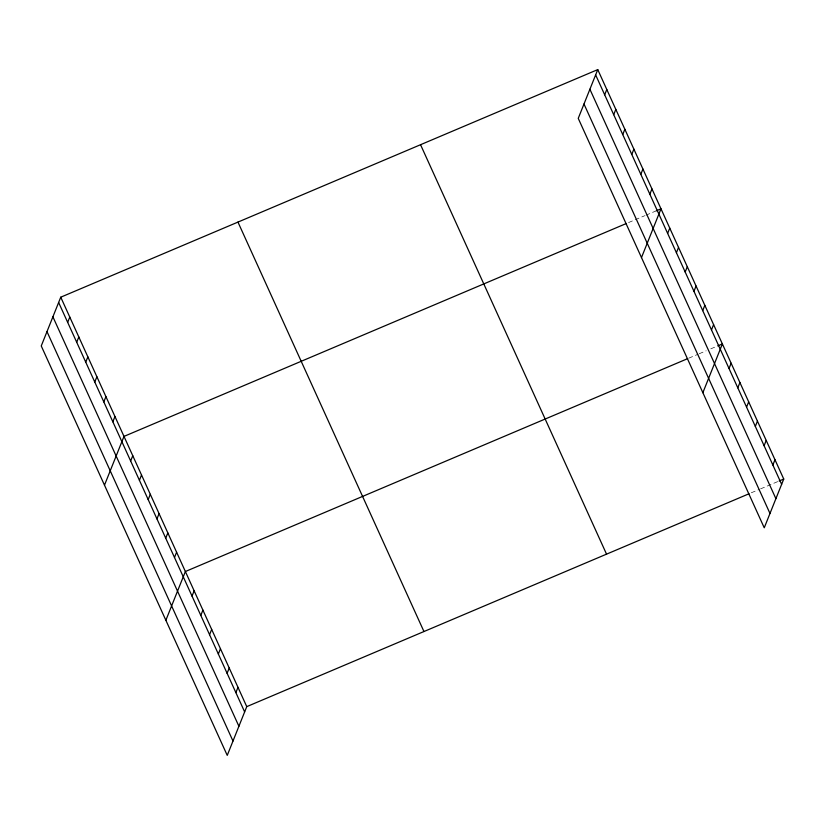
<?xml version="1.0" encoding="UTF-8"?>
<svg xmlns="http://www.w3.org/2000/svg" width="825" height="825" viewBox="0 0 825 825"><rect width="100%" height="100%" fill="white"/><g stroke="black" fill="none" stroke-linecap="round" stroke-linejoin="round"><path stroke-width="0.62" stroke-dasharray="4.12 3.09" d="M628.557 222.564L644.779 215.696M645.934 215.201L656.36 210.787M688.782 358.163L698.043 354.245M699.208 353.75L706.159 350.8M710.789 348.841L716.574 346.387M751.317 492.783L759.423 489.349M760.588 488.864L779.12 481.006"/><path stroke-width="1.24" d="M597.754 69.609L578.243 118.367L764.249 527.804L783.75 479.047L597.754 69.609L60.751 297.196L41.25 345.953L227.246 755.391L246.757 706.633L749.007 493.773M67.671 322.369L69.785 317.089M76.704 342.251L78.818 336.971M85.738 362.144L87.852 356.854M94.772 382.027L96.886 376.747M103.806 401.919L105.92 396.629M112.839 421.802L114.953 416.522M104.486 485.162L123.987 436.404L626.247 223.544M130.649 460.989L132.763 455.709M139.415 480.294L141.529 475.004M148.18 499.589L150.294 494.309M156.956 518.894L159.07 513.614M165.722 538.199L167.836 532.909M174.487 557.504L176.602 552.214M165.866 620.276L185.377 571.519L687.627 358.658M192.029 596.104L194.143 590.813M200.795 615.409L202.909 610.118M209.56 634.703L211.674 629.423M218.336 654.008L220.45 648.718M227.102 673.313L229.216 668.023M235.868 692.608L237.982 687.328M604.673 94.782L606.788 89.502M613.707 114.675L615.821 109.385M622.741 134.557L624.855 129.278M631.775 154.44L633.889 149.16M640.808 174.333L642.923 169.042M649.842 194.215L651.956 188.935M641.489 257.575L660.99 208.818L656.36 210.787M667.642 233.403L669.756 228.123M676.417 252.708L678.532 247.428M685.183 272.013L687.297 266.722M693.949 291.308L696.063 286.028M702.714 310.613L704.828 305.332M711.49 329.918L713.604 324.627M702.869 392.69L722.37 343.932L717.74 345.892M729.022 368.517L731.136 363.237M737.798 387.822L739.912 382.532M746.563 407.117L748.677 401.837M755.329 426.422L757.443 421.142M764.094 445.727L766.208 440.437M772.87 465.022L774.984 459.742M779.12 481.006L783.75 479.047M595.64 74.9L781.636 484.327M589.896 89.244L775.902 498.671M583.987 104.022L769.983 513.459M420.544 144.715L606.54 554.142M237.961 222.1L423.957 631.527M60.751 297.196L246.757 706.633M58.637 302.486L244.643 711.913M52.903 316.831L238.899 726.258M46.984 331.609L232.99 741.036"/></g></svg>
